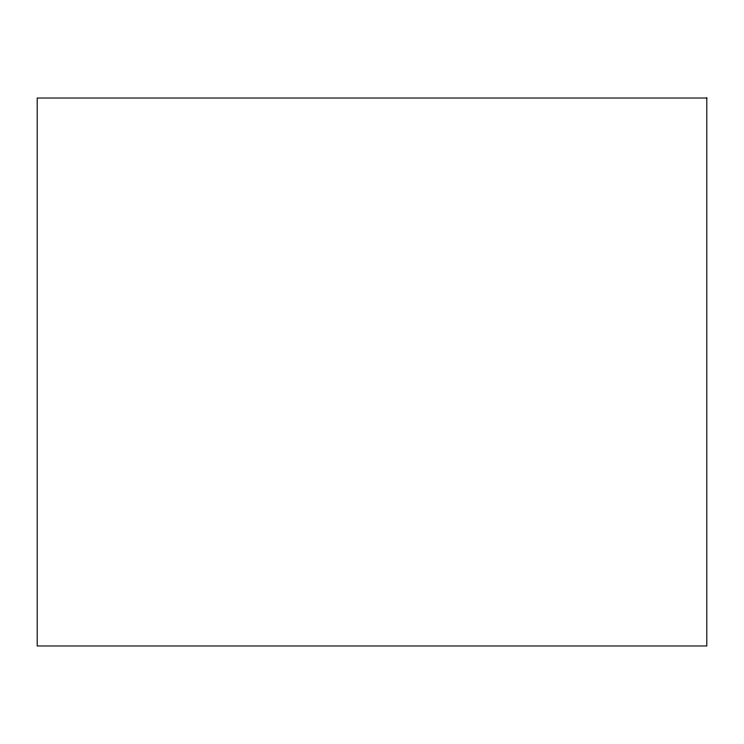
<?xml version="1.0" encoding="UTF-8"?>
<svg xmlns="http://www.w3.org/2000/svg" width="744" height="744" viewBox="0 0 744 744"><rect width="100%" height="100%" fill="white"/><g stroke="black" fill="none" stroke-linecap="round" stroke-linejoin="round"><path stroke-width="1.12" d="M706.8 98.031L37.2 98.031L37.2 645.969L706.8 645.969L706.8 98.031"/></g></svg>
